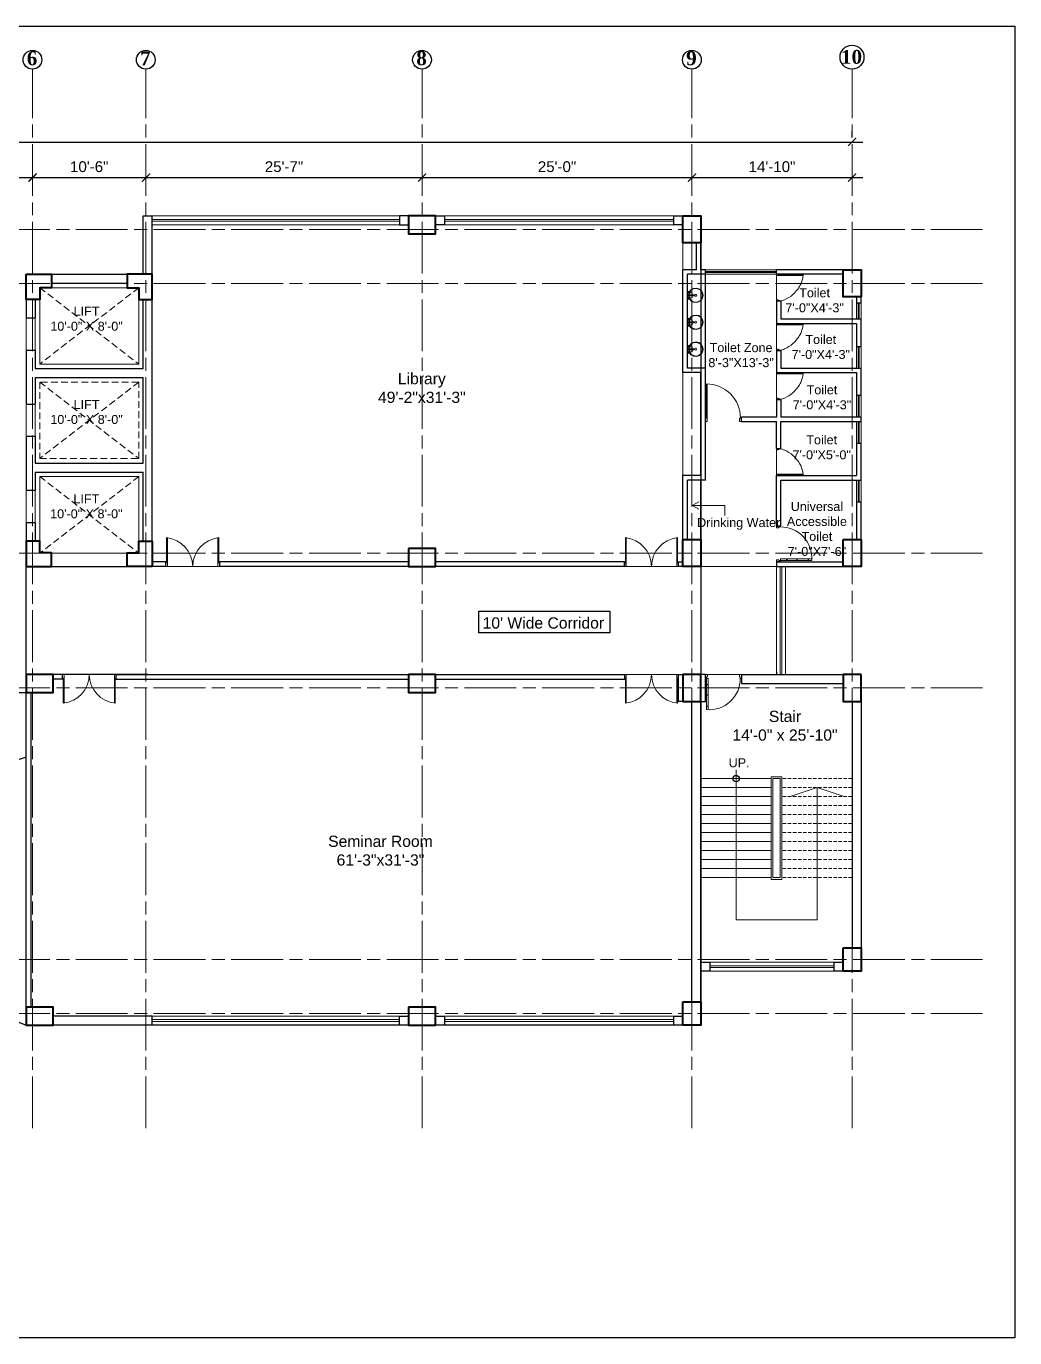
# Model space of a CAD drawing. Header units: inches. Extents: x -12 to 20935469, y -1604 to 24729220.
# Drawn here: x 20905407 to 20906506, y 24714434 to 24715893 of the extents above; entities that cross this region are included whole.
import ezdxf
from ezdxf import colors
from ezdxf.entities.mleader import LeaderData, LeaderLine
from ezdxf.math import Vec2, Vec3

# ---------------------------------------------------------------- set-up
doc = ezdxf.new("R2010")
doc.units = ezdxf.units.IN
doc.header["$LTSCALE"] = 0.03
doc.header["$MEASUREMENT"] = 0
doc.header["$PDMODE"] = 32
doc.header["$PDSIZE"] = 15
doc.linetypes.add('ACAD_ISO08W100', pattern=[36, 24, -3, 6, -3])
doc.linetypes.add('DASHED2', pattern=[0.375, 0.25, -0.125])
for name, color, linetype, lineweight in [('column', 1, 'Continuous', 40), ('Dim Line', 252, 'Continuous', 13), ('Door', 7, 'Continuous', 18), ('Dot', 253, 'Continuous', 0), ('Gas', 21, 'Continuous', 5), ('Glass Line', 252, 'Continuous', 9), ('Grid Line', 252, 'Continuous', 18), ('Hatch', 253, 'Continuous', 15), ('Main Wall', 7, 'Continuous', 30), ('RAIL', 23, 'Continuous', 13), ('STAIR', 46, 'Continuous', 15), ('TOILET FIXTURE', 142, 'Continuous', 5), ('wind.', 150, 'Continuous', 20)]:
    doc.layers.add(name, color=color, linetype=linetype, lineweight=lineweight)
doc.layers.add('FUR', color=251, linetype='Continuous')
doc.layers.add('TEXT', color=7, linetype='Continuous')
doc.styles.add('2', font='swisscl.ttf')
doc.styles.add('RomanS', font='arial.ttf', dxfattribs={"height": 12})
doc.styles.get("Standard").update_dxf_attribs({"font": 'timesbd.ttf'})
doc.dimstyles.new('Aec_Arch_I', dxfattribs={"dimscale": 96, "dimtxt": 12, "dimasz": 0.09375, "dimexe": 0.125, "dimexo": 0.125, "dimgap": 0.0625, "dimtad": 1, "dimdec": 0, "dimzin": 3, "dimdsep": 46, "dimlunit": 4, "dimtxsty": 'RomanS', "dimblk1": 'ARCHTICK', "dimblk2": 'ARCHTICK', "dimsah": 1, "dimcen": 0.09375, "dimdle": 0.125, "dimadec": 0, "dimazin": 0, "dimtfac": 0.75, "dimtdec": 0, "dimtmove": 2, "dimatfit": 3, "dimldrblk": 'ARCHTICK', "dimfxl": 1, "dimfrac": 1, "dimtolj": 1, "dimtzin": 0, "dimarcsym": 0})

# ---------------------------------------------------------------- blocks, each defined once
blk = doc.blocks.new('_ArchTick')
at = {"color": 0, "linetype": 'ByBlock', "lineweight": 35, "const_width": 0.15}
blk.add_lwpolyline([(-0.5, -0.5), (0.5, 0.5)], dxfattribs=at)
blk = doc.blocks.new('*D21')
at = {"layer": 'Defpoints', "color": 0, "transparency": 16777216}
for p in [(20831844.3, 24724578.2), (20832040.8, 24724578.2), (20832040.8, 24724578.2)]:
    blk.add_point(p, dxfattribs=at)
at = {"layer": 'Dim Line', "color": 0, "lineweight": -2, "transparency": 16777216}
for p, q in [((20831832.3, 24724578.2), (20832052.8, 24724578.2)), ((20831844.3, 24724566.2), (20831844.3, 24724566.2)), ((20832040.8, 24724566.2), (20832040.8, 24724566.2))]:
    blk.add_line(p, q, dxfattribs=at)
at = {"layer": 'Dim Line', "color": 0, "lineweight": -2, "transparency": 16777216, "xscale": 9, "yscale": 9, "zscale": 9, "rotation": 180}
blk.add_blockref('_ArchTick', (20831844.3, 24724578.2), dxfattribs=at)
at = {"layer": 'Dim Line', "color": 0, "lineweight": -2, "transparency": 16777216, "xscale": 9, "yscale": 9, "zscale": 9}
blk.add_blockref('_ArchTick', (20832040.8, 24724578.2), dxfattribs=at)
at = {"layer": 'Dim Line', "color": 0, "transparency": 16777216, "insert": (20831942.5, 24724590.3), "char_height": 12, "attachment_point": 5, "style": 'RomanS'}
blk.add_mtext('\\A1;16\'-5"', dxfattribs=at)
blk = doc.blocks.new('*D22')
at = {"layer": 'Defpoints', "color": 0, "transparency": 16777216}
for p in [(20832040.8, 24724578.2), (20832166.8, 24724578.2), (20832166.8, 24724578.2)]:
    blk.add_point(p, dxfattribs=at)
at = {"layer": 'Dim Line', "color": 0, "lineweight": -2, "transparency": 16777216}
for p, q in [((20832028.8, 24724578.2), (20832178.8, 24724578.2)), ((20832040.8, 24724566.2), (20832040.8, 24724566.2)), ((20832166.8, 24724566.2), (20832166.8, 24724566.2))]:
    blk.add_line(p, q, dxfattribs=at)
at = {"layer": 'Dim Line', "color": 0, "lineweight": -2, "transparency": 16777216, "xscale": 9, "yscale": 9, "zscale": 9, "rotation": 180}
blk.add_blockref('_ArchTick', (20832040.8, 24724578.2), dxfattribs=at)
at = {"layer": 'Dim Line', "color": 0, "lineweight": -2, "transparency": 16777216, "xscale": 9, "yscale": 9, "zscale": 9}
blk.add_blockref('_ArchTick', (20832166.8, 24724578.2), dxfattribs=at)
at = {"layer": 'Dim Line', "color": 0, "transparency": 16777216, "insert": (20832103.8, 24724590.3), "char_height": 12, "attachment_point": 5, "style": 'RomanS'}
blk.add_mtext('\\A1;10\'-6"', dxfattribs=at)
blk = doc.blocks.new('*D23')
at = {"layer": 'Defpoints', "color": 0, "transparency": 16777216}
for p in [(20832166.8, 24724578.2), (20832473.8, 24724578.2), (20832473.8, 24724578.2)]:
    blk.add_point(p, dxfattribs=at)
at = {"layer": 'Dim Line', "color": 0, "lineweight": -2, "transparency": 16777216}
for p, q in [((20832154.8, 24724578.2), (20832485.8, 24724578.2)), ((20832166.8, 24724566.2), (20832166.8, 24724566.2)), ((20832473.8, 24724566.2), (20832473.8, 24724566.2))]:
    blk.add_line(p, q, dxfattribs=at)
at = {"layer": 'Dim Line', "color": 0, "lineweight": -2, "transparency": 16777216, "xscale": 9, "yscale": 9, "zscale": 9, "rotation": 180}
blk.add_blockref('_ArchTick', (20832166.8, 24724578.2), dxfattribs=at)
at = {"layer": 'Dim Line', "color": 0, "lineweight": -2, "transparency": 16777216, "xscale": 9, "yscale": 9, "zscale": 9}
blk.add_blockref('_ArchTick', (20832473.8, 24724578.2), dxfattribs=at)
at = {"layer": 'Dim Line', "color": 0, "transparency": 16777216, "insert": (20832320.3, 24724590.3), "char_height": 12, "attachment_point": 5, "style": 'RomanS'}
blk.add_mtext('\\A1;25\'-7"', dxfattribs=at)
blk = doc.blocks.new('*D10')
at = {"layer": 'Defpoints', "color": 0, "transparency": 16777216}
for p in [(20832473.8, 24724578.2), (20832773.8, 24724578.2), (20832773.8, 24724578.2)]:
    blk.add_point(p, dxfattribs=at)
at = {"layer": 'Dim Line', "color": 0, "lineweight": -2, "transparency": 16777216}
blk.add_line((20832461.8, 24724578.2), (20832785.8, 24724578.2), dxfattribs=at)
at = {"layer": 'Dim Line', "color": 0, "lineweight": -2, "transparency": 16777216, "xscale": 9, "yscale": 9, "zscale": 9, "rotation": 180}
blk.add_blockref('_ArchTick', (20832473.8, 24724578.2), dxfattribs=at)
at = {"layer": 'Dim Line', "color": 0, "lineweight": -2, "transparency": 16777216, "xscale": 9, "yscale": 9, "zscale": 9}
blk.add_blockref('_ArchTick', (20832773.8, 24724578.2), dxfattribs=at)
at = {"layer": 'Dim Line', "color": 0, "transparency": 16777216, "insert": (20832623.8, 24724590.3), "char_height": 12, "attachment_point": 5, "style": 'RomanS'}
blk.add_mtext('\\A1;25\'-0"', dxfattribs=at)
blk = doc.blocks.new('*D11')
at = {"layer": 'Defpoints', "color": 0, "transparency": 16777216}
for p in [(20832773.8, 24724578.2), (20832951.8, 24724578.2), (20832951.8, 24724578.2)]:
    blk.add_point(p, dxfattribs=at)
at = {"layer": 'Dim Line', "color": 0, "lineweight": -2, "transparency": 16777216}
for p, q in [((20832761.8, 24724578.2), (20832963.8, 24724578.2)), ((20832951.8, 24724566.2), (20832951.8, 24724566.2))]:
    blk.add_line(p, q, dxfattribs=at)
at = {"layer": 'Dim Line', "color": 0, "lineweight": -2, "transparency": 16777216, "xscale": 9, "yscale": 9, "zscale": 9, "rotation": 180}
blk.add_blockref('_ArchTick', (20832773.8, 24724578.2), dxfattribs=at)
at = {"layer": 'Dim Line', "color": 0, "lineweight": -2, "transparency": 16777216, "xscale": 9, "yscale": 9, "zscale": 9}
blk.add_blockref('_ArchTick', (20832951.8, 24724578.2), dxfattribs=at)
at = {"layer": 'Dim Line', "color": 0, "transparency": 16777216, "insert": (20832862.8, 24724590.3), "char_height": 12, "attachment_point": 5, "style": 'RomanS'}
blk.add_mtext('\\A1;14\'-10"', dxfattribs=at)
blk = doc.blocks.new('*D13')
at = {"layer": 'Defpoints', "color": 0, "transparency": 16777216}
for p in [(20830948.3, 24724610.7), (20832951.8, 24724617.8), (20832951.8, 24724610.7)]:
    blk.add_point(p, dxfattribs=at)
at = {"layer": 'Dim Line', "color": 0, "lineweight": -2, "transparency": 16777216}
for p, q in [((20830948.3, 24724622.7), (20830948.3, 24724629.8)), ((20832951.8, 24724622.7), (20832951.8, 24724629.8)), ((20830936.3, 24724617.8), (20832963.8, 24724617.8))]:
    blk.add_line(p, q, dxfattribs=at)
at = {"layer": 'Dim Line', "color": 0, "lineweight": -2, "transparency": 16777216, "xscale": 9, "yscale": 9, "zscale": 9, "rotation": 180}
blk.add_blockref('_ArchTick', (20830948.3, 24724617.8), dxfattribs=at)
at = {"layer": 'Dim Line', "color": 0, "lineweight": -2, "transparency": 16777216, "xscale": 9, "yscale": 9, "zscale": 9}
blk.add_blockref('_ArchTick', (20832951.8, 24724617.8), dxfattribs=at)
at = {"layer": 'Dim Line', "color": 0, "transparency": 16777216, "insert": (20831950, 24724629.9), "char_height": 12, "attachment_point": 5, "style": 'RomanS'}
blk.add_mtext('\\A1;166\'-11"', dxfattribs=at)
blk = doc.blocks.new('A$C36295410')
at = {"layer": 'Door'}
for p, q in [((1, 4), (1, 32)), ((2, 0), (2, 32)), ((58, 0), (58, 32)), ((59, 4), (59, 32)), ((1, 5), (0, 5)), ((2, 4), (1, 4)), ((58, 4), (59, 4)), ((59, 5), (60, 5)), ((2, 0), (0, 0)), ((58, 0), (60, 0))]:
    blk.add_line(p, q, dxfattribs=at)
for centre, start, end in [((-2.5, -0.3), 0.5906, 83.7783), ((62.5, -0.3), 96.2217, 179.4094)]:
    blk.add_arc(centre, 32.5, start, end, dxfattribs=at)
blk = doc.blocks.new('Door_45')
at = {"layer": 'Door'}
for p, q in [((1.5, 5), (1.5, 44)), ((1.5, 40), (2.2, 40)), ((2.2, 40), (2.2, 39.5)), ((2.2, 39.5), (2.7, 39.5)), ((2.7, 39.5), (2.7, 40)), ((2.7, 40), (3.5, 40)), ((3.5, 44), (3.5, 5)), ((1.5, 25.8), (2.2, 25.8)), ((2.2, 25.8), (2.2, 25.3)), ((2.2, 25.3), (2.7, 25.3)), ((2.7, 25.8), (3.5, 25.8)), ((2.7, 25.3), (2.7, 25.8)), ((0, 0), (0, 5)), ((0, 5), (1.5, 5)), ((1.5, 12.6), (2.2, 12.6)), ((3.5, 5), (1.5, 5)), ((1.5, 5), (1.5, 3)), ((1.5, 3), (2.5, 3)), ((2.2, 12.6), (2.2, 13.1)), ((2.2, 13.1), (2.7, 13.1)), ((2.5, 3), (2.5, 0)), ((2.7, 13.1), (2.7, 12.6)), ((2.7, 12.6), (3.5, 12.6)), ((42.5, 3), (42.5, 0)), ((43.5, 3), (42.5, 3)), ((45, 5), (43.5, 5)), ((43.5, 5), (43.5, 3)), ((45, 0), (45, 5)), ((2.5, 0), (0, 0)), ((42.5, 0), (45, 0))]:
    blk.add_line(p, q, dxfattribs=at)
blk.add_arc((4.7, 5.3), 38.8, 359.6233, 94.6685, dxfattribs=at)
blk = doc.blocks.new('sssss-flat-876')
at = {"layer": 'Door', "linetype": 'Continuous', "ltscale": 3}
blk.add_line((3666.5, 84027.2), (3666.5, 84055.7), dxfattribs=at)
at = {"layer": 'Door', "linetype": 'Continuous', "ltscale": 3, "extrusion": (-7.21527e-09, -3.35624e-18, 1), "elevation": 0}
for points in [[(3666.5, 84057.2), (3666.5, 84055.7), (3668.4, 84055.7), (3668.4, 84056.5), (3670.2, 84056.5), (3670.2, 84057.2)], [(3668.4, 84055.7), (3696.2, 84055.7), (3696.2, 84056.5), (3668.4, 84056.5)]]:
    blk.add_lwpolyline(points, close=True, dxfattribs=at)
at = {"layer": 'Door', "linetype": 'Continuous', "ltscale": 3, "flags": 128}
blk.add_lwpolyline([(3670.2, 84027.2, 0.04096), (3675.5, 84028.9, 0.082496), (3684.9, 84034.8, 0.052187), (3689.7, 84040, 0.043988), (3692.9, 84045, 0.036571), (3694.8, 84049.6, 0.034751), (3695.9, 84054.2, 0.011435), (3696.2, 84055.7)], format="xyb", dxfattribs=at)
at = {"layer": 'Door', "linetype": 'Continuous', "ltscale": 3}
blk.add_lwpolyline([(3666.5, 84027.2), (3666.5, 84028.7), (3668.4, 84028.7), (3668.4, 84027.9), (3670.2, 84027.9), (3670.2, 84027.2)], close=True, dxfattribs=at)
blk = doc.blocks.new('7-flat-72')
at = {"layer": 'Glass Line', "color": 8, "ltscale": 20}
for p, q in [((-64478.7, 376960.5), (-64480.3, 376960.5)), ((-64480.3, 376959.5), (-64480.3, 376960.5)), ((-64480.3, 376959.5), (-64480.3, 376960.5)), ((-64478.7, 376959.5), (-64480.3, 376959.5)), ((-64480.3, 376959.1), (-64480.3, 376959.4)), ((-64478.7, 376959.4), (-64480.3, 376959.4)), ((-64478.7, 376959.1), (-64480.3, 376959.1)), ((-64480.2, 376959.4), (-64480.2, 376959.5)), ((-64480.1, 376959.5), (-64480.1, 376960.5)), ((-64479.9, 376959.5), (-64479.9, 376960.5)), ((-64479.5, 376959.5), (-64479.5, 376960.5)), ((-64479.1, 376959.5), (-64479.1, 376960.5)), ((-64478.9, 376959.5), (-64478.9, 376960.5)), ((-64478.9, 376959.4), (-64478.9, 376959.5)), ((-64478.8, 376959.5), (-64478.8, 376960.5)), ((-64478.7, 376959.5), (-64478.7, 376960.5)), ((-64478.7, 376959.1), (-64478.7, 376959.4)), ((-64475.1, 376959.4), (-64476.9, 376959.4)), ((-64476.9, 376959.1), (-64476.9, 376959.4)), ((-64475.1, 376959.1), (-64476.9, 376959.1)), ((-64476.6, 376959.4), (-64476.6, 376966.6)), ((-64475.5, 376966.6), (-64476.6, 376966.6)), ((-64475.5, 376959.4), (-64475.5, 376966.6)), ((-64475.1, 376959.1), (-64475.1, 376959.4)), ((-64473.3, 376960.5), (-64471.7, 376960.5)), ((-64473.3, 376959.5), (-64473.3, 376960.5)), ((-64473.3, 376959.5), (-64473.3, 376960.5)), ((-64473.3, 376959.5), (-64471.7, 376959.5)), ((-64473.3, 376959.1), (-64473.3, 376959.4)), ((-64473.3, 376959.4), (-64471.7, 376959.4)), ((-64473.3, 376959.1), (-64471.7, 376959.1)), ((-64473.1, 376959.5), (-64473.1, 376960.5)), ((-64473.1, 376959.4), (-64473.1, 376959.5)), ((-64472.9, 376959.5), (-64472.9, 376960.5)), ((-64472.5, 376959.5), (-64472.5, 376960.5)), ((-64472.1, 376959.5), (-64472.1, 376960.5)), ((-64471.9, 376959.5), (-64471.9, 376960.5)), ((-64471.9, 376959.4), (-64471.9, 376959.5)), ((-64471.8, 376959.5), (-64471.8, 376960.5)), ((-64471.7, 376959.5), (-64471.7, 376960.5)), ((-64471.7, 376959.1), (-64471.7, 376959.4))]:
    blk.add_line(p, q, dxfattribs=at)
blk.add_circle((-64476, 376968.4, 0), 1.08, dxfattribs=at)
for radius, start, end in [(8.1, 273.8334, 266.1883), (7.55, 274.115, 265.9068)]:
    blk.add_arc((-64476, 376968.4, 0), radius, start, end, dxfattribs=at)
blk = doc.blocks.new('SFSFSFS-flat-72')
at = {"layer": 'TOILET FIXTURE', "ltscale": 0.2}
blk.add_lwpolyline([(-3918.5, -3608.1), (-3918.5, -3602.7), (-3923.9, -3602.7), (-3923.9, -3608.1)], close=True, dxfattribs=at)
at = {"layer": 'TOILET FIXTURE', "ltscale": 20}
blk.add_blockref('7-flat-72', (60554.8, -380567.2), dxfattribs=at)
blk = doc.blocks.new('$D40')
at = {"layer": 'Door'}
for p, q in [((1, 4), (1, 42)), ((2, 0), (2, 42)), ((1, 5), (0, 5)), ((2, 0), (0, 0)), ((2, 4), (1, 4)), ((39, 4), (38, 4)), ((38, 4), (38, 0)), ((40, 0), (38, 0)), ((40, 5), (39, 5)), ((39, 5), (39, 4))]:
    blk.add_line(p, q, dxfattribs=at)
blk.add_arc((1, 4), 38, 0, 90, dxfattribs=at)
blk = doc.blocks.new('fff')
at = {"layer": 'Grid Line', "color": 252, "linetype": 'ACAD_ISO08W100', "lineweight": 9, "ltscale": 80, "true_color": 0x939598}
for p, q in [((20832040.8, 24723521.1), (20832040.8, 24724698.8)), ((20832166.8, 24723521.1), (20832166.8, 24724698.8)), ((20832473.8, 24723521.1), (20832473.8, 24724698.8)), ((20832773.8, 24723521.1), (20832773.8, 24724698.8)), ((20832951.8, 24723521.1), (20832951.8, 24724698.8)), ((20833096.9, 24724520.6), (20830726.1, 24724520.6)), ((20833096.9, 24724460.6), (20830726.1, 24724460.6)), ((20833096.9, 24724160.7), (20830726.1, 24724160.7)), ((20833096.9, 24724010.7), (20830726.1, 24724010.7)), ((20833096.9, 24723708.7), (20830726.1, 24723708.7)), ((20833096.9, 24723648.8), (20830726.1, 24723648.8))]:
    blk.add_line(p, q, dxfattribs=at)
at = {"layer": 'Dim Line'}
for base, p1, p2, picture, middle in [((20832951.7523, 24724617.8128), (20830948.3088, 24724610.7482), (20832951.7523, 24724610.7482), '*D13', (20831950.0306, 24724629.9397)), ((20832040.7792, 24724578.1666), (20831844.25, 24724578.1666), (20832040.7792, 24724578.1666), '*D21', (20831942.5146, 24724590.2934)), ((20832166.8, 24724578.2), (20832040.8, 24724578.2), (20832166.8, 24724578.2), '*D22', (20832103.8, 24724590.3)), ((20832473.8, 24724578.2), (20832166.8, 24724578.2), (20832473.8, 24724578.2), '*D23', (20832320.3, 24724590.3)), ((20832773.8, 24724578.2), (20832473.8, 24724578.2), (20832773.8, 24724578.2), '*D10', (20832623.8, 24724590.3)), ((20832951.8, 24724578.2), (20832773.8, 24724578.2), (20832951.8, 24724578.2), '*D11', (20832862.8, 24724590.3))]:
    dim = blk.add_linear_dim(base=base, p1=p1, p2=p2, dimstyle='Aec_Arch_I', dxfattribs=at)
    dim.commit()
    dim.dimension.update_dxf_attribs({"geometry": picture, "text_midpoint": middle})

msp = doc.modelspace()

# ---------------------------------------------------------------- linework, layer by layer
for p, q in [((20906161.8, 24715512.4), (20906161.8, 24715616.7)), ((20906334.8, 24715621.7), (20906334.8, 24715621.7)), ((20906156.8, 24715321.8), (20906156.8, 24715387.8)), ((20906245.8, 24715297), (20906240.8, 24715297)), ((20906240.9, 24715174.5), (20906240.9, 24715171.6)), ((20905541.9, 24715171.6), (20905406.9, 24715171.6)), ((20905541.9, 24715171.6), (20905541.9, 24715171.6)), ((20905049.4, 24715151.6), (20905406.9, 24715151.6)), ((20904509.4, 24715141.6), (20905406.9, 24714781.6)), ((20905406.9, 24715079.6), (20904509.4, 24714781.6))]:
    msp.add_line(p, q)
msp.add_lwpolyline([(20906156.8, 24715681.7), (20906156.9, 24714781.6), (20905406.9, 24714781.6), (20905406.8, 24715291.8), (20905546.9, 24715291.8), (20905546.9, 24715675.7)])
msp.add_lwpolyline([(20905910, 24715241.9), (20906055.5, 24715241.9), (20906055.5, 24715217.9), (20905910, 24715217.9)], close=True)
msp.add_circle((20906195.9, 24715055.8), 3.61)
at = {"layer": 'column', "lineweight": 40, "ltscale": 20}
for points in [[(20905831.9, 24715681.6), (20905831.9, 24715661.6), (20905861.9, 24715661.6), (20905861.9, 24715681.6)], [(20906136.8, 24715681.7), (20906156.8, 24715681.7), (20906156.8, 24715651.7), (20906136.8, 24715651.7)], [(20906314.8, 24715621.7), (20906334.8, 24715621.7), (20906334.8, 24715591.7), (20906314.8, 24715591.7)], [(20906136.8, 24715321.8), (20906156.8, 24715321.8), (20906156.8, 24715291.8), (20906136.8, 24715291.8)], [(20906314.8, 24715321.8), (20906334.8, 24715321.8), (20906334.8, 24715291.8), (20906314.8, 24715291.8)], [(20905831.9, 24715311.8), (20905831.9, 24715291.8), (20905861.9, 24715291.8), (20905861.9, 24715311.8)], [(20905406.9, 24715171.6), (20905406.9, 24715151.6), (20905436.9, 24715151.6), (20905436.9, 24715171.6)], [(20905831.9, 24715171.6), (20905831.9, 24715151.6), (20905861.9, 24715151.6), (20905861.9, 24715171.6)], [(20906156.9, 24715171.6), (20906136.9, 24715171.6), (20906136.9, 24715141.6), (20906156.9, 24715141.6)], [(20906334.8, 24715171.6), (20906314.8, 24715171.6), (20906314.8, 24715141.6), (20906334.8, 24715141.6)], [(20906314.8, 24714867.6), (20906334.8, 24714867.6), (20906334.8, 24714841.6), (20906314.8, 24714841.6)], [(20905406.9, 24714801.6), (20905406.9, 24714781.6), (20905436.9, 24714781.6), (20905436.9, 24714801.6)], [(20905831.9, 24714801.6), (20905831.9, 24714781.6), (20905861.9, 24714781.6), (20905861.9, 24714801.6)], [(20906136.9, 24714807.6), (20906156.9, 24714807.6), (20906156.9, 24714781.6), (20906136.9, 24714781.6)]]:
    msp.add_lwpolyline(points, close=True, dxfattribs=at)
for points in [[(20905406.9, 24715616.8), (20905434.9, 24715616.8), (20905434.9, 24715601.8), (20905421.9, 24715601.8), (20905421.9, 24715588.8), (20905406.9, 24715588.8), (20905406.9, 24715616.8)], [(20905546.9, 24715616.8), (20905518.9, 24715616.8), (20905518.9, 24715601.8), (20905531.9, 24715601.8), (20905531.9, 24715588.8), (20905546.9, 24715588.8), (20905546.9, 24715616.8)], [(20905406.9, 24715291.8), (20905434.9, 24715291.8), (20905434.9, 24715306.8), (20905421.9, 24715306.8), (20905421.9, 24715319.8), (20905406.9, 24715319.8), (20905406.9, 24715291.8)], [(20905546.9, 24715291.8), (20905518.9, 24715291.8), (20905518.9, 24715306.8), (20905531.9, 24715306.8), (20905531.9, 24715319.8), (20905546.9, 24715319.8), (20905546.9, 24715291.8)]]:
    msp.add_lwpolyline(points, dxfattribs=at)
at = {"layer": 'Defpoints'}
msp.add_lwpolyline([(20904066.8, 24715892.5), (20906505.7, 24715892.5), (20906505.7, 24714434), (20904066.8, 24714434)], close=True, dxfattribs=at)
at = {"layer": 'Dot', "linetype": 'DASHED2', "lineweight": 0, "ltscale": 1000}
for points in [[(20905421.8, 24715601.8), (20905531.9, 24715516.8), (20905531.9, 24715601.8), (20905421.8, 24715516.8)], [(20905421.8, 24715496.8), (20905531.9, 24715411.8), (20905531.9, 24715496.8), (20905421.8, 24715411.8)], [(20905421.9, 24715391.8), (20905531.9, 24715306.6), (20905531.9, 24715391.8), (20905421.9, 24715306.6)]]:
    msp.add_lwpolyline(points, dxfattribs=at)
msp.add_lwpolyline([(20905421.8, 24715411.8), (20905531.9, 24715411.8), (20905531.9, 24715496.8), (20905421.8, 24715496.8)], close=True, dxfattribs=at)
at = {"layer": 'Gas', "color": 0, "lineweight": 5}
for points in [[(20905421.8, 24715516.8), (20905531.9, 24715516.8), (20905531.9, 24715601.8), (20905421.8, 24715601.8)], [(20905421.9, 24715306.6), (20905531.9, 24715306.6), (20905531.9, 24715391.8), (20905421.9, 24715391.8)], [(20906234.9, 24715057.8), (20906246.9, 24715057.8), (20906246.9, 24714943.8), (20906234.9, 24714943.8)], [(20906236.9, 24715055.8), (20906244.9, 24715055.8), (20906244.9, 24714945.8), (20906236.9, 24714945.8)]]:
    msp.add_lwpolyline(points, close=True, dxfattribs=at)
at = {"layer": 'Hatch'}
for p, q in [((20906136.8, 24715621.7), (20906136.8, 24715651.6)), ((20905406.8, 24715291.8), (20906240.8, 24715291.8)), ((20906240.9, 24715171.6), (20905541.9, 24715171.6))]:
    msp.add_line(p, q, dxfattribs=at)
at = {"layer": 'Hatch', "lineweight": 5}
msp.add_line((20906136.8, 24715392.8), (20906136.8, 24715507.4), dxfattribs=at)
at = {"layer": 'Main Wall', "lineweight": 30}
for p, q in [((20905546.9, 24715319.8), (20905546.9, 24715681.6)), ((20905831.8, 24715681.7), (20905821.8, 24715681.7)), ((20905821.8, 24715681.7), (20905821.8, 24715671.7)), ((20905821.8, 24715671.7), (20905831.8, 24715671.7)), ((20906126.8, 24715681.7), (20906136.8, 24715681.7)), ((20906126.8, 24715671.7), (20906126.8, 24715681.7)), ((20906136.9, 24715671.7), (20906126.8, 24715671.7)), ((20906151.8, 24715621.7), (20906151.8, 24715651.7)), ((20906156.8, 24715621.7), (20906156.8, 24715651.7)), ((20905434.9, 24715616.8), (20905536.9, 24715616.8)), ((20906136.8, 24715507.4), (20906136.8, 24715621.7)), ((20906151.8, 24715621.7), (20906136.8, 24715621.7)), ((20906141.8, 24715512.4), (20906141.8, 24715616.7)), ((20906161.8, 24715616.7), (20906141.8, 24715616.7)), ((20906161.8, 24715621.7), (20906156.8, 24715621.7)), ((20906161.8, 24715616.7), (20906161.8, 24715621.7)), ((20906314.8, 24715621.7), (20906240.8, 24715621.7)), ((20906240.8, 24715616.7), (20906240.8, 24715621.7)), ((20906314.8, 24715616.7), (20906240.8, 24715616.7)), ((20905434.9, 24715606.8), (20905518.9, 24715606.8)), ((20906245.8, 24715586.7), (20906240.8, 24715586.7)), ((20906245.8, 24715586.7), (20906245.8, 24715567)), ((20906334.8, 24715585), (20906334.8, 24715591.7)), ((20905406.9, 24715568.3), (20905416.9, 24715568.3)), ((20906240.8, 24715562), (20906329.8, 24715562)), ((20906245.8, 24715567), (20906334.8, 24715567)), ((20906334.8, 24715536.4), (20906334.8, 24715567)), ((20905406.9, 24715532.3), (20905416.9, 24715532.3)), ((20906240.8, 24715532), (20906245.8, 24715532)), ((20906245.8, 24715532), (20906245.8, 24715512.4)), ((20905416.9, 24715511.8), (20905536.9, 24715511.8)), ((20906161.8, 24715512.4), (20906141.8, 24715512.4)), ((20906161.8, 24715457.8), (20906161.8, 24715512.4)), ((20906245.8, 24715512.4), (20906334.8, 24715512.4)), ((20906334.8, 24715481.8), (20906334.8, 24715512.4)), ((20905416.9, 24715501.8), (20905536.9, 24715501.8)), ((20906156.8, 24715507.4), (20906136.8, 24715507.4)), ((20906156.8, 24715392.8), (20906156.8, 24715507.4)), ((20906240.8, 24715507.4), (20906329.8, 24715507.4)), ((20906329.8, 24715507.4), (20906329.8, 24715481.8)), ((20906334.8, 24715481.8), (20906329.8, 24715481.8)), ((20905406.9, 24715472.3), (20905416.9, 24715472.3)), ((20906240.8, 24715477.4), (20906245.8, 24715477.4)), ((20906161.8, 24715387.8), (20906161.8, 24715457.8)), ((20906201.8, 24715452.8), (20906201.8, 24715457.8)), ((20906201.8, 24715452.8), (20906240.8, 24715452.8)), ((20906240.8, 24715422.8), (20906240.8, 24715452.8)), ((20906334.8, 24715457.8), (20906245.8, 24715457.8)), ((20906245.8, 24715452.8), (20906334.8, 24715452.8)), ((20906245.8, 24715422.8), (20906245.8, 24715452.8)), ((20906334.8, 24715452.8), (20906334.8, 24715457.8)), ((20905416.9, 24715436.3), (20905406.9, 24715436.3)), ((20906240.8, 24715422.8), (20906245.8, 24715422.8)), ((20906329.8, 24715428.8), (20906334.8, 24715428.8)), ((20906329.8, 24715428.8), (20906329.8, 24715392.8)), ((20906334.8, 24715387.8), (20906334.8, 24715428.8)), ((20905416.9, 24715406.8), (20905536.9, 24715406.8)), ((20905416.9, 24715396.8), (20905536.9, 24715396.8)), ((20906136.8, 24715321.8), (20906136.8, 24715392.8)), ((20906156.8, 24715392.8), (20906136.8, 24715392.8)), ((20906240.8, 24715337), (20906240.8, 24715392.8)), ((20906240.8, 24715392.8), (20906329.8, 24715392.8)), ((20906141.8, 24715321.8), (20906141.8, 24715387.8)), ((20906161.8, 24715387.8), (20906141.8, 24715387.8)), ((20906245.8, 24715337), (20906245.8, 24715387.8)), ((20906245.8, 24715387.8), (20906334.8, 24715387.8)), ((20905416.9, 24715376.3), (20905406.9, 24715376.3)), ((20906329.8, 24715363.8), (20906329.8, 24715321.8)), ((20906329.8, 24715363.8), (20906334.8, 24715363.8)), ((20906334.8, 24715321.8), (20906334.8, 24715363.8)), ((20905416.9, 24715340.3), (20905406.9, 24715340.3)), ((20906240.8, 24715337), (20906245.8, 24715337)), ((20905434.9, 24715291.8), (20905518.9, 24715291.8)), ((20905434.9, 24715291.8), (20905518.9, 24715291.8)), ((20905546.9, 24715296.8), (20905546.9, 24715296.8)), ((20905561.9, 24715296.8), (20905546.9, 24715296.8)), ((20905561.9, 24715291.8), (20905546.9, 24715291.8)), ((20905561.9, 24715291.8), (20905561.9, 24715296.8)), ((20905831.9, 24715296.8), (20905621.9, 24715296.8)), ((20905621.9, 24715291.8), (20905621.9, 24715296.8)), ((20905831.9, 24715291.8), (20905621.9, 24715291.8)), ((20906071.9, 24715296.9), (20905861.9, 24715296.9)), ((20906071.9, 24715291.8), (20905861.9, 24715291.8)), ((20906071.9, 24715296.9), (20906071.9, 24715291.8)), ((20906071.9, 24715291.8), (20906071.9, 24715296.9)), ((20906240.8, 24715297), (20906314.8, 24715297)), ((20906240.8, 24715297), (20906240.8, 24715291.9)), ((20906240.8, 24715291.9), (20906314.8, 24715291.9)), ((20905506.9, 24715166.6), (20905506.9, 24715171.6)), ((20905506.9, 24715171.6), (20905831.9, 24715171.6)), ((20905506.9, 24715166.6), (20905831.9, 24715166.6)), ((20905861.9, 24715171.6), (20906071.9, 24715171.6)), ((20905861.9, 24715166.6), (20906071.9, 24715166.6)), ((20906071.9, 24715171.6), (20906071.9, 24715166.6)), ((20906131.9, 24715171.6), (20906136.9, 24715171.6)), ((20906131.9, 24715141.6), (20906131.9, 24715171.6)), ((20906146.9, 24715171.6), (20906156.9, 24715171.6)), ((20906161.9, 24715171.6), (20906156.9, 24715171.6)), ((20906161.9, 24715141.6), (20906161.9, 24715171.6)), ((20906201.9, 24715171.6), (20906314.8, 24715171.6)), ((20906201.9, 24715171.6), (20906201.9, 24715161.6)), ((20906201.9, 24715161.6), (20906314.8, 24715161.6)), ((20906136.9, 24715141.6), (20906131.9, 24715141.6)), ((20906146.9, 24714807.6), (20906146.9, 24715141.6)), ((20906156.9, 24714807.6), (20906156.9, 24715141.6)), ((20906156.9, 24715141.6), (20906161.9, 24715141.6)), ((20906324.8, 24715141.6), (20906324.8, 24714867.6)), ((20906334.8, 24715141.6), (20906334.8, 24714867.6)), ((20906166.9, 24714851.7), (20906166.9, 24714841.7))]:
    msp.add_line(p, q, dxfattribs=at)
for points in [[(20905536.9, 24715616.8), (20905536.9, 24715681.6), (20905546.9, 24715681.6)], [(20905861.8, 24715681.7), (20905871.8, 24715681.7), (20905871.8, 24715671.7), (20905861.8, 24715671.7)], [(20905406.9, 24715588.8), (20905406.9, 24715568.3)], [(20905416.9, 24715588.8), (20905416.9, 24715568.3)], [(20905536.9, 24715511.8), (20905536.9, 24715588.8)], [(20906240.8, 24715586.7), (20906240.8, 24715562)], [(20906329.8, 24715591.7), (20906329.8, 24715585)], [(20906329.8, 24715585), (20906334.8, 24715585)], [(20906329.8, 24715562), (20906329.8, 24715536.4)], [(20905406.9, 24715532.3), (20905406.9, 24715472.3)], [(20905416.9, 24715532.3), (20905416.9, 24715511.8)], [(20906240.8, 24715532), (20906240.8, 24715507.4)], [(20906329.8, 24715536.4), (20906334.8, 24715536.4)], [(20905416.9, 24715501.8), (20905416.9, 24715472.3)], [(20905536.9, 24715406.8), (20905536.9, 24715501.8)], [(20906240.8, 24715477.4), (20906240.8, 24715457.8)], [(20906245.8, 24715477.4), (20906245.8, 24715457.8)], [(20906240.8, 24715457.8), (20906201.8, 24715457.8)], [(20905406.9, 24715436.3), (20905406.9, 24715376.3)], [(20905416.9, 24715436.3), (20905416.9, 24715406.8)], [(20905416.9, 24715396.8), (20905416.9, 24715376.3)], [(20905536.9, 24715319.8), (20905536.9, 24715396.8)], [(20905406.9, 24715340.3), (20905406.9, 24715319.8), (20905406.9, 24715319.8)], [(20905416.9, 24715340.3), (20905416.9, 24715319.8)], [(20905446.9, 24715171.6), (20905446.9, 24715166.6), (20905436.9, 24715166.6)], [(20905446.9, 24715171.6), (20905436.9, 24715171.6)], [(20905756.4, 24715171.6), (20905791.4, 24715171.6)], [(20905756.4, 24715166.6), (20905791.4, 24715166.6)], [(20905411.9, 24715151.6), (20905411.9, 24714801.6)], [(20906166.9, 24714841.7), (20906156.9, 24714841.7), (20906156.9, 24714851.7), (20906166.9, 24714851.7)], [(20906314.8, 24714841.7), (20906304.8, 24714841.7), (20906304.8, 24714851.7), (20906314.8, 24714851.7)], [(20905546.9, 24714781.6), (20905546.9, 24714791.6), (20905436.9, 24714791.6)], [(20905546.9, 24714781.6), (20905436.9, 24714781.6)], [(20905831.8, 24714781.8), (20905821.8, 24714781.8), (20905821.8, 24714791.8), (20905831.8, 24714791.8)], [(20905861.8, 24714791.8), (20905871.8, 24714791.8), (20905871.8, 24714781.8), (20905861.8, 24714781.8)], [(20906136.8, 24714781.8), (20906126.8, 24714781.8), (20906126.8, 24714791.8), (20906136.8, 24714791.8)]]:
    msp.add_lwpolyline(points, dxfattribs=at)
at = {"layer": 'Main Wall', "lineweight": 13}
for points in [[(20905406.9, 24715532.3), (20905416.9, 24715532.3), (20905416.9, 24715568.3), (20905406.9, 24715568.3)], [(20905406.9, 24715436.3), (20905416.9, 24715436.3), (20905416.9, 24715472.3), (20905406.9, 24715472.3)], [(20905406.9, 24715340.3), (20905416.9, 24715340.3), (20905416.9, 24715376.3), (20905406.9, 24715376.3)]]:
    msp.add_lwpolyline(points, close=True, dxfattribs=at)
at = {"layer": 'Main Wall', "lineweight": 30}
msp.add_lwpolyline([(20906131.9, 24715296.8), (20906136.8, 24715296.8), (20906136.8, 24715291.8), (20906131.9, 24715291.8)], close=True, dxfattribs=at)
at = {"layer": 'RAIL', "lineweight": 9}
for p, q in [((20906195.9, 24715065.5), (20906195.9, 24714898.8)), ((20906255.9, 24715035.8), (20906285.9, 24715045.8)), ((20906285.9, 24714898.8), (20906285.9, 24715045.8)), ((20906285.9, 24715045.8), (20906315.9, 24715035.8)), ((20906156.9, 24715035.8), (20906234.9, 24715035.8)), ((20906195.9, 24714898.8), (20906285.9, 24714898.8))]:
    msp.add_line(p, q, dxfattribs=at)
at = {"layer": 'STAIR', "color": 253, "lineweight": 5}
for p, q in [((20906147.2, 24715359.5), (20906154.5, 24715363.5)), ((20906147.2, 24715359.5), (20906183.5, 24715359.5)), ((20906147.2, 24715359.5), (20906154.5, 24715355.5)), ((20906183.5, 24715359.5), (20906183.5, 24715348.3))]:
    msp.add_line(p, q, dxfattribs=at)
at = {"layer": 'STAIR', "color": 32, "lineweight": 5}
for p, q in [((20906234.9, 24715055.8), (20906156.9, 24715055.8)), ((20906234.9, 24715045.8), (20906156.9, 24715045.8)), ((20906216.9, 24715035.8), (20906156.9, 24715035.8)), ((20906234.9, 24715025.8), (20906156.9, 24715025.8)), ((20906234.9, 24715015.8), (20906156.9, 24715015.8)), ((20906234.9, 24715005.8), (20906156.9, 24715005.8)), ((20906234.9, 24714995.8), (20906156.9, 24714995.8)), ((20906234.9, 24714985.8), (20906156.9, 24714985.8)), ((20906234.9, 24714975.8), (20906156.9, 24714975.8)), ((20906234.9, 24714965.8), (20906156.9, 24714965.8)), ((20906234.9, 24714955.8), (20906156.9, 24714955.8)), ((20906234.9, 24714945.8), (20906156.9, 24714945.8))]:
    msp.add_line(p, q, dxfattribs=at)
at = {"layer": 'STAIR', "color": 32, "linetype": 'DASHED2', "lineweight": 5, "ltscale": 500}
for p, q in [((20906324.8, 24715055.8), (20906246.9, 24715055.8)), ((20906324.8, 24715045.8), (20906246.9, 24715045.8)), ((20906324.8, 24715035.8), (20906246.9, 24715035.8)), ((20906324.8, 24715025.8), (20906246.9, 24715025.8)), ((20906324.8, 24715015.8), (20906246.9, 24715015.8)), ((20906324.8, 24715005.8), (20906246.9, 24715005.8)), ((20906324.8, 24714995.8), (20906246.9, 24714995.8)), ((20906324.8, 24714985.8), (20906246.9, 24714985.8)), ((20906324.8, 24714975.8), (20906246.9, 24714975.8)), ((20906324.8, 24714965.8), (20906246.9, 24714965.8)), ((20906324.8, 24714955.8), (20906246.9, 24714955.8)), ((20906324.8, 24714945.8), (20906246.9, 24714945.8))]:
    msp.add_line(p, q, dxfattribs=at)
at = {"layer": 'TEXT'}
for centre, radius in [((20905413.8, 24715855.3), 10.4), ((20905539.8, 24715855.3), 10.4), ((20905846.8, 24715855.3), 10.4), ((20906146.8, 24715855.3), 10.4), ((20906324.8, 24715858.1), 13.3)]:
    msp.add_circle(centre, radius, dxfattribs=at)
at = {"layer": 'wind.', "lineweight": 5}
for p, q in [((20905821.8, 24715681.7), (20905546.8, 24715681.7)), ((20905546.8, 24715677.7), (20905821.8, 24715677.8)), ((20905546.8, 24715675.7), (20905821.8, 24715675.8)), ((20905821.8, 24715671.7), (20905546.8, 24715671.7)), ((20905871.8, 24715677.7), (20906126.8, 24715677.8)), ((20905871.8, 24715675.7), (20906126.8, 24715675.8)), ((20905871.8, 24715681.7), (20906126.8, 24715681.7)), ((20905871.8, 24715671.7), (20906126.8, 24715671.7)), ((20906240.8, 24715621.7), (20906161.8, 24715621.7)), ((20906240.8, 24715619.7), (20906161.8, 24715619.7)), ((20906240.8, 24715618.7), (20906161.8, 24715618.7)), ((20906240.8, 24715616.7), (20906161.8, 24715616.7)), ((20906329.8, 24715567), (20906329.8, 24715585)), ((20906331.8, 24715567), (20906331.8, 24715585)), ((20906332.8, 24715567), (20906332.8, 24715585)), ((20906334.8, 24715567), (20906334.8, 24715585)), ((20906329.8, 24715512.4), (20906329.8, 24715536.4)), ((20906331.8, 24715512.4), (20906331.8, 24715536.4)), ((20906332.8, 24715512.4), (20906332.8, 24715536.4)), ((20906334.8, 24715512.4), (20906334.8, 24715536.4)), ((20906329.8, 24715457.8), (20906329.8, 24715481.8)), ((20906331.8, 24715457.8), (20906331.8, 24715481.8)), ((20906332.8, 24715457.8), (20906332.8, 24715481.8)), ((20906334.8, 24715457.8), (20906334.8, 24715481.8)), ((20906329.8, 24715428.8), (20906329.8, 24715452.8)), ((20906331.8, 24715428.8), (20906331.8, 24715452.8)), ((20906332.8, 24715428.8), (20906332.8, 24715452.8)), ((20906334.8, 24715428.8), (20906334.8, 24715452.8)), ((20906329.8, 24715363.8), (20906329.8, 24715387.8)), ((20906331.8, 24715363.8), (20906331.8, 24715387.8)), ((20906332.8, 24715363.8), (20906332.8, 24715387.8)), ((20906334.8, 24715363.8), (20906334.8, 24715387.8)), ((20906240.8, 24715291.8), (20906240.9, 24715174.5)), ((20906240.9, 24715171.6), (20906240.9, 24715291.7)), ((20906244.9, 24715171.6), (20906244.9, 24715291.7)), ((20906246.9, 24715171.6), (20906246.9, 24715291.7)), ((20906250.9, 24715171.6), (20906250.9, 24715291.7)), ((20906304.8, 24714851.7), (20906166.9, 24714851.7)), ((20906304.8, 24714847.7), (20906166.9, 24714847.7)), ((20906304.8, 24714845.7), (20906166.9, 24714845.7)), ((20906304.8, 24714841.7), (20906166.9, 24714841.7)), ((20905546.9, 24714791.8), (20905821.8, 24714791.8)), ((20905546.9, 24714787.8), (20905821.8, 24714787.8)), ((20905546.9, 24714785.8), (20905821.8, 24714785.8)), ((20905546.9, 24714781.8), (20905821.8, 24714781.8)), ((20905871.8, 24714791.8), (20906126.8, 24714791.8)), ((20905871.8, 24714787.8), (20906126.8, 24714787.8)), ((20905871.8, 24714787.8), (20906126.8, 24714787.8)), ((20905871.8, 24714785.8), (20906126.8, 24714785.8)), ((20905871.8, 24714785.8), (20906126.8, 24714785.8)), ((20905871.8, 24714781.8), (20906126.8, 24714781.8))]:
    msp.add_line(p, q, dxfattribs=at)

# ---------------------------------------------------------------- block references
msp.add_blockref('fff', (73373.1, -8854))
at = {"layer": 'Door', "ltscale": 20}
for p in [(20902574.3, 24631559.5), (20902574.3, 24631504.8), (20902574.3, 24631450.2)]:
    msp.add_blockref('sssss-flat-876', p, dxfattribs=at)
at = {"layer": 'Door'}
msp.add_blockref('$D40', (20906161.8, 24715452.8), dxfattribs=at)
at = {"layer": 'Door', "ltscale": 20, "xscale": -1, "rotation": 180}
msp.add_blockref('sssss-flat-876', (20902574.3, 24799450), dxfattribs=at)
at = {"layer": 'Door', "color": 250, "ltscale": 20, "xscale": -0.8888888888759539, "yscale": 0.8888888888759539, "zscale": 0.8888888888759539}
for p, rotation in [((20906240.9, 24715297), 270), ((20906161.9, 24715171.6), 180)]:
    msp.add_blockref('Door_45', p, dxfattribs=dict(at, rotation=rotation))
at = {"layer": 'FUR'}
for p in [(20905561.9, 24715291.8), (20906071.9, 24715291.8)]:
    msp.add_blockref('A$C36295410', p, dxfattribs=at)
at = {"layer": 'FUR', "xscale": -1, "rotation": 180}
for p in [(20905446.9, 24715171.6), (20906071.9, 24715171.6)]:
    msp.add_blockref('A$C36295410', p, dxfattribs=at)
at = {"layer": 'TOILET FIXTURE', "ltscale": 20, "xscale": -1, "rotation": 270}
for p in [(20909750, 24719514.5), (20909750, 24719484.5), (20909750, 24719454.5)]:
    msp.add_blockref('SFSFSFS-flat-72', p, dxfattribs=at)

# ---------------------------------------------------------------- texts
at = {"layer": 'TEXT', "char_height": 15.44, "width": 227.458, "attachment_point": 8, "rotation": 0}
for s, insert in [('\\A1;6', (20905413.3, 24715849)), ('\\A1;7', (20905539.3, 24715849)), ('\\A1;8', (20905846.3, 24715849)), ('\\A1;9', (20906146.3, 24715849)), ('\\A1;10', (20906324.3, 24715850.5))]:
    msp.add_mtext(s, dxfattribs=dict(at, insert=insert))
at = {"layer": 'TEXT', "color": 30, "lineweight": 5, "ltscale": 20, "attachment_point": 2, "style": '2'}
for s, width, gutter_width, insert, char_height in [('{\\fArial|b0|i0|c0|p34;\\C0;Toilet \\P7\'-0"X4\'-3"}', 104.76, 0.5, (20906283.2, 24715601.1), 10), ('\\pxsm1;{\\fArial|b0|i0|c0|p34;\\C0;LIFT\\P10\'-0" X 8\'-0" }', 235.592, 0.75, (20905473.9, 24715580.6), 10), ('{\\fArial|b0|i0|c0|p34;\\C0;Toilet Zone\\P8\'-3"X13\'-3"}', 104.76, 0.5, (20906201.5, 24715540.1), 10), ('{\\fArial|b0|i0|c0|p34;\\C0;Toilet \\P7\'-0"X4\'-3"}', 104.76, 0.5, (20906290.1, 24715549.2), 10), ('\\pxsm1;{\\fArial|b0|i0|c0|p34;\\C0;Library\\P49\'-2"x31\'-3"}', 230.765, 0.5, (20905846.6, 24715506.9), 12.476), ('{\\fArial|b0|i0|c0|p34;\\C0;Toilet \\P7\'-0"X4\'-3"}', 104.76, 0.5, (20906291.4, 24715493.2), 10), ('\\pxsm1;{\\fArial|b0|i0|c0|p34;\\C0;LIFT\\P10\'-0" X 8\'-0" }', 235.592, 0.75, (20905473.9, 24715476.9), 10), ('{\\fArial|b0|i0|c0|p34;\\C0;Toilet \\P7\'-0"X5\'-0"}', 104.76, 0.5, (20906291.1, 24715437.6), 10), ('\\pxsm1;{\\fArial|b0|i0|c0|p34;\\C0;LIFT\\P10\'-0" X 8\'-0" }', 235.592, 0.75, (20905473.7, 24715372), 10), ('{\\fArial|b0|i0|c0|p34;\\C0;Universal Accessible Toilet\\P7\'-0"X7\'-6"}', 88.036, 0.35, (20906285.8, 24715363.5), 10), ('\\pxsm1;{\\fArial|b0|i0|c0|p34;\\C0;Drinking Water }', 88.563, 0.282, (20906198.8, 24715345.6), 10), ("\\pxsm1,qc;{\\fArial|b0|i0|c0|p34;\\C0;10' Wide Corridor}", 227.89, 0.75, (20905981.7, 24715235.2), 12.476), ('\\pxsm1;{\\fArial|b0|i0|c0|p34;\\C0;Stair\\P14\'-0" x 25\'-10"  }', 153.305, 0.282, (20906250.3, 24715131.3), 12.476), ('{\\fArial|b0|i0|c0|p34;\\C0;UP.}', 104.76, 0.5, (20906199.3, 24715078.5), 10), ('\\pxsm1;{\\fArial|b0|i0|c0|p34;\\C0;Seminar Room\\P61\'-3"x31\'-3"}', 230.765, 0.5, (20905800.6, 24714992.4), 12.476)]:
    msp.add_mtext_dynamic_manual_height_columns(s, width=width, gutter_width=gutter_width, heights=[0], dxfattribs=dict(at, insert=insert, char_height=char_height))

# ---------------------------------------------------------------- leaders
at = {"layer": 'TEXT', "lineweight": 5, "ltscale": 20}
ml = msp.add_multileader_mtext('Standard', dxfattribs=at)
ml.set_content('{\\fArial|b0|i0|c0|p34; Fire Duct}', color=256)
ml.set_leader_properties()
ml.build(insert=Vec2(0, 0))
ml.multileader.update_dxf_attribs({"text_right_attachment_type": 6, "dogleg_length": 0.36, "arrow_head_size": 10})
ctx = ml.context
ctx.base_point, ctx.char_height, ctx.arrow_head_size, ctx.landing_gap_size, ctx.plane_origin = Vec3(20905202.1, 24715256.2), 10, 10, 0.09, Vec3(20905179.6, 24715304.1)
ctx.right_attachment = 6
notes = []
notes.append((ctx, [(0, (1, 1, 0), (20905179.6, 24715256.2), (1, 0), 22.5, [(0, [(20905179.6, 24715304.1)], 0, [])])]))
ctx.mtext.insert, ctx.mtext.width, ctx.mtext.defined_height, ctx.mtext.flow_direction = Vec3(20905202.2, 24715261.3), 232.704, 29.8, 5
for ctx, leaders in notes:
    for number, flags, end, landing, length, lines in leaders:
        leader = LeaderData()
        leader.index, (leader.has_last_leader_line, leader.has_dogleg_vector, leader.attachment_direction) = number, flags
        leader.last_leader_point, leader.dogleg_vector, leader.dogleg_length = Vec3(end), Vec3(landing), length
        for number, points, colour, breaks in lines:
            line = LeaderLine()
            line.index, line.vertices, line.color, line.breaks = number, Vec3.list(points), colors.encode_raw_color(colour), breaks
            leader.lines.append(line)
        ctx.leaders.append(leader)

doc.saveas('drawing.dxf')
